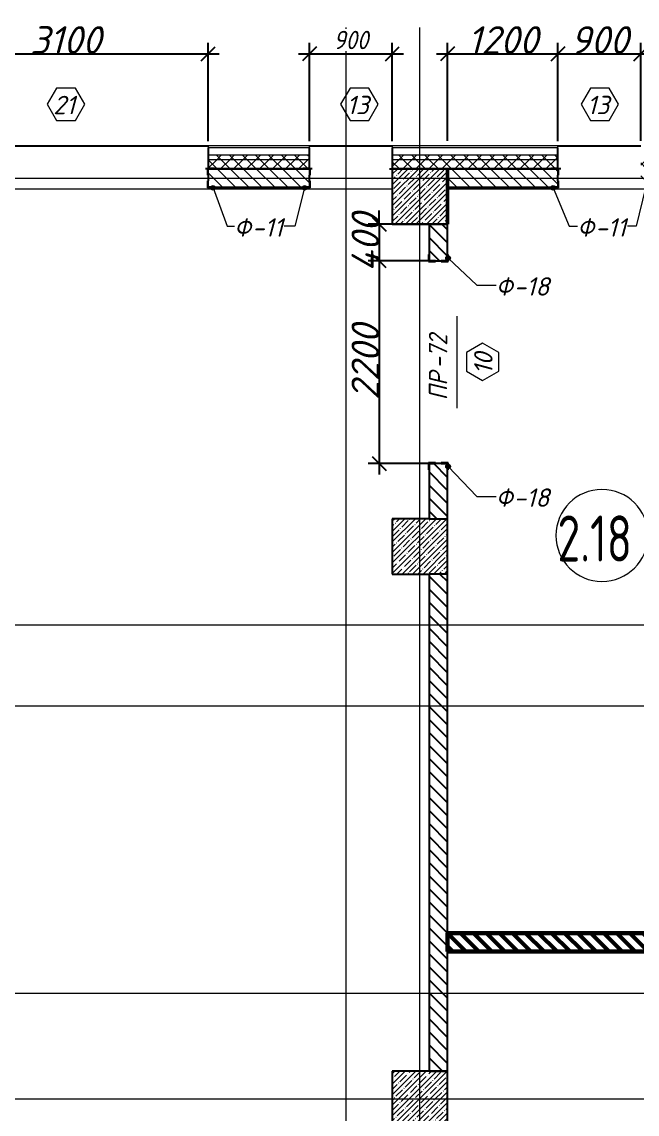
# Model space of a CAD drawing. Header units: millimetres. Extents: x 12986 to 523328, y -9759 to 30092.
# Drawn here: x 301232 to 307918, y 14069 to 25931 of the extents above; entities that cross this region are included whole.
import ezdxf

# ---------------------------------------------------------------- set-up
doc = ezdxf.new("R2010")
doc.units = ezdxf.units.MM
for name, color, linetype, lineweight in [('5) Блок ячеистый', 160, 'Continuous', 60), ('A-ANNO-DIMS', 7, 'Continuous', 9), ('A-AREA-IDEN', 7, 'Continuous', 9), ('A-DETL', 7, 'Continuous', 9), ('A-DETL-1', 7, 'Continuous', 50), ('A-DOOR-IDEN', 7, 'Continuous', 9), ('A-GENM-1', 7, 'Continuous', 25), ('A-GENM-IDEN', 7, 'Continuous', 9), ('A-GLAZ-IDEN', 7, 'Continuous', 9), ('A-WALL', 7, 'Continuous', 5), ('A-WALL-1', 7, 'Continuous', 25), ('A-WALL-FNSH-1', 7, 'Continuous', 9), ('A-WALL-FNSH-2', 7, 'Continuous', 5), ('A-WALL-PATT-1', 7, 'Continuous', 5), ('I-WALL', 7, 'Continuous', 5), ('S-COLS', 7, 'Continuous', 9), ('S-COLS-1', 7, 'Continuous', 5), ('S-COLS-2', 7, 'Continuous', 25), ('Оси-1', 7, 'Continuous', 20)]:
    doc.layers.add(name, color=color, linetype=linetype, lineweight=lineweight)
for name, color, linetype, lineweight, true_color in [('A-WALL-11', 7, 'Continuous', 13, 0x800000), ('A-WALL-2', 7, 'Continuous', 13, 0x000000), ('A-WALL-4', 7, 'Continuous', 25, 0x000000), ('A-WALL-PATT-2', 7, 'Continuous', 5, 0xce0000)]:
    doc.layers.add(name, color=color, linetype=linetype, lineweight=lineweight, true_color=true_color)
doc.styles.add('ISOCPEUR_I_2', font='isocpeui.ttf', dxfattribs={"height": 300})
doc.styles.add('ISOCPEUR_I_3', font='isocpeui.ttf', dxfattribs={"width": 0.9, "height": 200})
doc.styles.add('ISOCPEUR_I_4', font='isocpeui.ttf', dxfattribs={"width": 0.9, "height": 300})
doc.styles.add('СПДС', font='ГОСТ тип А.ttf', dxfattribs={"width": 0.9})
doc.dimstyles.new('ISO-2_0_0_9К_СРЕДНИЙ_2', dxfattribs={"dimscale": 304.8, "dimtxt": 199.196235, "dimasz": 0.492126, "dimexe": 0.393701, "dimexo": 0, "dimgap": 0, "dimtad": 1, "dimdec": 0, "dimzin": 0, "dimdsep": 46, "dimtxsty": 'ISOCPEUR_I_2', "dimblk1": 'OBLIQUE', "dimblk2": 'OBLIQUE', "dimsah": 1, "dimcen": 0.09, "dimdle": 0.393701, "dimazin": 0, "dimtfac": 1, "dimtdec": 4, "dimtix": 1, "dimtmove": 0, "dimatfit": 3, "dimfxl": 1, "dimtvp": 1, "dimtolj": 1, "dimtzin": 0, "dimarcsym": 2})
doc.dimstyles.new('ISO-2_0_0_9К_СРЕДНИЙ_ФОН_1', dxfattribs={"dimscale": 304.8, "dimtxt": 199.196235, "dimasz": 0.492126, "dimexe": 0.393701, "dimexo": 0, "dimgap": 0.164042, "dimtad": 1, "dimdec": 0, "dimdsep": 46, "dimtxsty": 'ISOCPEUR_I_3', "dimblk1": 'OBLIQUE', "dimblk2": 'OBLIQUE', "dimsah": 1, "dimcen": 0.09, "dimdle": 0.393701, "dimazin": 0, "dimtfac": 1, "dimtdec": 4, "dimtix": 1, "dimtmove": 0, "dimatfit": 3, "dimfxl": 1, "dimtvp": 1, "dimtfill": 1, "dimtolj": 1, "dimtzin": 0, "dimarcsym": 2})
pattern_1 = [(45, (239096.85, -2765.93), (-57.02463, 57.02463), []), (45, (239153.876, -2765.93), (-57.02463, 57.02463), [100.806, -20.161, 3.353, -16.808])]
pattern_2 = [(45, (239096.85, -2765.93), (-70.71068, 70.71068), []), (135, (239096.85, -2765.93), (-70.71068, -70.71068), [])]
pattern_3 = [(135, (239096.85, -2765.93), (-70.71068, -70.71068), [])]

# ---------------------------------------------------------------- blocks, each defined once
blk = doc.blocks.new('Колонна_Несущая_Прямоугольное сечение - 600х600-V13-АР1_1_Кладочный план 2 этажа')
at = {"layer": 'S-COLS-1'}
h = blk.add_hatch(dxfattribs=at)
h.set_pattern_fill('FP_18', color=256, style=0, pattern_type=2)
h.set_pattern_definition([(45, (-66460, -17000), (-57.02463, 57.02463), []), (45, (-66402.975, -17000), (-57.02463, 57.02463), [100.806, -20.161, 3.353, -16.808])])
h.paths.add_polyline_path([(-300, -300), (300, -300), (300, 300), (-300, 300), (-300, 239)], flags=0)
at = {"layer": 'S-COLS-2'}
for p, q in [((300, 300), (-300, 300)), ((-300, 300), (-300, -300)), ((300, -300), (300, 300)), ((-300, -300), (300, -300))]:
    blk.add_line(p, q, dxfattribs=at)
blk = doc.blocks.new('Фахверк_СКБ_Уголок - Ф-11_200х2500 h-28441216-АР1_1_Кладочный план 2 этажа')
at = {"layer": 'A-GENM-1'}
for p, q in [((200, 156), (125, 156)), ((125, 156), (125, 81)), ((131, 81), (131, 150)), ((131, 150), (200, 150)), ((200, 150), (200, 156)), ((125, 81), (131, 81)), ((131, 19), (125, 19)), ((125, 19), (125, -56)), ((131, -50), (131, 19)), ((125, -56), (200, -56)), ((200, -50), (131, -50)), ((200, -56), (200, -50))]:
    blk.add_line(p, q, dxfattribs=at)
blk = doc.blocks.new('Фахверк_СКБ_Уголок - Ф-18_200х3550 h-29129020-АР1_1_Кладочный план 2 этажа')
at = {"layer": 'A-GENM-1'}
for p, q in [((200, 156), (125, 156)), ((125, 156), (125, 81)), ((131, 81), (131, 150)), ((131, 150), (200, 150)), ((200, 150), (200, 156)), ((125, 81), (131, 81)), ((131, 19), (125, 19)), ((125, 19), (125, -56)), ((131, -50), (131, 19)), ((125, -56), (200, -56)), ((200, -50), (131, -50)), ((200, -56), (200, -50))]:
    blk.add_line(p, q, dxfattribs=at)
blk = doc.blocks.new('_Oblique')
at = {"color": 0, "linetype": 'ByBlock', "lineweight": -2}
blk.add_line((-0.5, -0.5), (0.5, 0.5), dxfattribs=at)
blk = doc.blocks.new('*D2300')
at = {"layer": 'A-ANNO-DIMS', "color": 0, "lineweight": -2, "transparency": 16777216}
for p, q in [((304357, 24634), (304357, 25704)), ((305257, 24634), (305257, 25704)), ((304237, 25584), (305377, 25584))]:
    blk.add_line(p, q, dxfattribs=at)
at = {"layer": 'Defpoints', "color": 0, "transparency": 16777216}
for p in [(305257, 25584), (304357, 24634), (305257, 24634)]:
    blk.add_point(p, dxfattribs=at)
at = {"layer": 'A-ANNO-DIMS', "color": 0, "lineweight": -2, "transparency": 16777216, "xscale": 150, "yscale": 150, "zscale": 150, "rotation": 180}
blk.add_blockref('_Oblique', (304357, 25584), dxfattribs=at)
at = {"layer": 'A-ANNO-DIMS', "color": 0, "lineweight": -2, "transparency": 16777216, "xscale": 150, "yscale": 150, "zscale": 150}
blk.add_blockref('_Oblique', (305257, 25584), dxfattribs=at)
at = {"layer": 'A-ANNO-DIMS', "color": 0, "transparency": 16777216, "insert": (304807, 25734), "char_height": 200, "width": 455.09, "attachment_point": 5, "style": 'ISOCPEUR_I_3', "bg_fill": 3, "box_fill_scale": 1.1, "bg_fill_color": 256, "bg_fill_true_color": 13158600, "bg_fill_transparency": 0}
blk.add_mtext('\\A1;900', dxfattribs=at)
blk = doc.blocks.new('*D2302')
at = {"layer": 'A-ANNO-DIMS', "color": 0, "lineweight": -2, "transparency": 16777216}
for p, q in [((300157, 24634), (300157, 25704)), ((303257, 24634), (303257, 25704)), ((300037, 25584), (303377, 25584))]:
    blk.add_line(p, q, dxfattribs=at)
at = {"layer": 'Defpoints', "color": 0, "transparency": 16777216}
for p in [(303257, 25584), (300157, 24634), (303257, 24634)]:
    blk.add_point(p, dxfattribs=at)
at = {"layer": 'A-ANNO-DIMS', "color": 0, "lineweight": -2, "transparency": 16777216, "xscale": 150, "yscale": 150, "zscale": 150, "rotation": 180}
blk.add_blockref('_Oblique', (300157, 25584), dxfattribs=at)
at = {"layer": 'A-ANNO-DIMS', "color": 0, "lineweight": -2, "transparency": 16777216, "xscale": 150, "yscale": 150, "zscale": 150}
blk.add_blockref('_Oblique', (303257, 25584), dxfattribs=at)
at = {"layer": 'A-ANNO-DIMS', "color": 0, "transparency": 16777216, "insert": (301707, 25734), "char_height": 300, "width": 560.81, "attachment_point": 5, "style": 'ISOCPEUR_I_2'}
blk.add_mtext('\\A1;3100', dxfattribs=at)
blk = doc.blocks.new('AAR_СКБ_Марка_Двери_Перемычка и проем - Марка перемычки и проема-25306769-АР1_1_Кладочный план 2 этажа')
at = {"layer": 'A-DOOR-IDEN'}
for p, q in [((-5, 0), (5, 0)), ((-0.97, -0.98), (-1.99, -2.75)), ((1.07, -0.98), (-0.97, -0.98)), ((2.09, -2.75), (1.07, -0.98)), ((-1.99, -2.75), (-0.97, -4.51)), ((1.07, -4.51), (2.09, -2.75)), ((-0.97, -4.51), (1.07, -4.51))]:
    blk.add_line(p, q, dxfattribs=at)
blk = doc.blocks.new('*D2494')
at = {"layer": 'A-ANNO-DIMS', "color": 0, "lineweight": -2, "transparency": 16777216}
for p, q in [((305857, 24637), (305857, 25704)), ((307057, 24634), (307057, 25704)), ((305737, 25584), (307177, 25584))]:
    blk.add_line(p, q, dxfattribs=at)
at = {"layer": 'Defpoints', "color": 0, "transparency": 16777216}
for p in [(307057, 25584), (305857, 24637), (307057, 24634)]:
    blk.add_point(p, dxfattribs=at)
at = {"layer": 'A-ANNO-DIMS', "color": 0, "lineweight": -2, "transparency": 16777216, "xscale": 150, "yscale": 150, "zscale": 150, "rotation": 180}
blk.add_blockref('_Oblique', (305857, 25584), dxfattribs=at)
at = {"layer": 'A-ANNO-DIMS', "color": 0, "lineweight": -2, "transparency": 16777216, "xscale": 150, "yscale": 150, "zscale": 150}
blk.add_blockref('_Oblique', (307057, 25584), dxfattribs=at)
at = {"layer": 'A-ANNO-DIMS', "color": 0, "transparency": 16777216, "insert": (306457, 25734), "char_height": 300, "width": 560.81, "attachment_point": 5, "style": 'ISOCPEUR_I_2'}
blk.add_mtext('\\A1;1200', dxfattribs=at)
blk = doc.blocks.new('*D2495')
at = {"layer": 'A-ANNO-DIMS', "color": 0, "lineweight": -2, "transparency": 16777216}
for p, q in [((307057, 24634), (307057, 25704)), ((307957, 24637), (307957, 25704)), ((306937, 25584), (308077, 25584))]:
    blk.add_line(p, q, dxfattribs=at)
at = {"layer": 'Defpoints', "color": 0, "transparency": 16777216}
for p in [(307957, 25584), (307057, 24634), (307957, 24637)]:
    blk.add_point(p, dxfattribs=at)
at = {"layer": 'A-ANNO-DIMS', "color": 0, "lineweight": -2, "transparency": 16777216, "xscale": 150, "yscale": 150, "zscale": 150, "rotation": 180}
blk.add_blockref('_Oblique', (307057, 25584), dxfattribs=at)
at = {"layer": 'A-ANNO-DIMS', "color": 0, "lineweight": -2, "transparency": 16777216, "xscale": 150, "yscale": 150, "zscale": 150}
blk.add_blockref('_Oblique', (307957, 25584), dxfattribs=at)
at = {"layer": 'A-ANNO-DIMS', "color": 0, "transparency": 16777216, "insert": (307507, 25734), "char_height": 300, "width": 455.09, "attachment_point": 5, "style": 'ISOCPEUR_I_2'}
blk.add_mtext('\\A1;900', dxfattribs=at)
blk = doc.blocks.new('*D2498')
at = {"layer": 'A-ANNO-DIMS', "color": 0, "lineweight": -2, "transparency": 16777216}
for p, q in [((305114, 23734), (305114, 23884)), ((305657, 23734), (304994, 23734)), ((305114, 23734), (305114, 23334)), ((305654, 23334), (304994, 23334)), ((305114, 23334), (305114, 23184))]:
    blk.add_line(p, q, dxfattribs=at)
at = {"layer": 'Defpoints', "color": 0, "transparency": 16777216}
for p in [(305657, 23734), (305114, 23334), (305654, 23334)]:
    blk.add_point(p, dxfattribs=at)
at = {"layer": 'A-ANNO-DIMS', "color": 0, "lineweight": -2, "transparency": 16777216, "xscale": 150, "yscale": 150, "zscale": 150}
for p, rotation in [((305114, 23734), 270), ((305114, 23334), 90)]:
    blk.add_blockref('_Oblique', p, dxfattribs=dict(at, rotation=rotation))
at = {"layer": 'A-ANNO-DIMS', "color": 0, "transparency": 16777216, "insert": (304964, 23534), "char_height": 300, "width": 473.47, "attachment_point": 5, "rotation": 90, "style": 'ISOCPEUR_I_2'}
blk.add_mtext('\\A1;400', dxfattribs=at)
blk = doc.blocks.new('*D2499')
at = {"layer": 'A-ANNO-DIMS', "color": 0, "lineweight": -2, "transparency": 16777216}
for p, q in [((305114, 23454), (305114, 21014)), ((305654, 23334), (304994, 23334)), ((305654, 21134), (304994, 21134))]:
    blk.add_line(p, q, dxfattribs=at)
at = {"layer": 'Defpoints', "color": 0, "transparency": 16777216}
for p in [(305654, 23334), (305114, 21134), (305654, 21134)]:
    blk.add_point(p, dxfattribs=at)
at = {"layer": 'A-ANNO-DIMS', "color": 0, "lineweight": -2, "transparency": 16777216, "xscale": 150, "yscale": 150, "zscale": 150}
for p, rotation in [((305114, 23334), 90), ((305114, 21134), 270)]:
    blk.add_blockref('_Oblique', p, dxfattribs=dict(at, rotation=rotation))
at = {"layer": 'A-ANNO-DIMS', "color": 0, "transparency": 16777216, "insert": (304964, 22234), "char_height": 300, "width": 606.78, "attachment_point": 5, "rotation": 90, "style": 'ISOCPEUR_I_2'}
blk.add_mtext('\\A1;2200', dxfattribs=at)
blk = doc.blocks.new('AAR_СКБ_Марка_Окна_Перемычка и проем - Марка проема-25443838-АР1_1_Кладочный план 2 этажа')
at = {"layer": 'A-GLAZ-IDEN'}
for p, q in [((-0.97, -0.98), (-1.99, -2.75)), ((1.07, -0.98), (-0.97, -0.98)), ((2.09, -2.75), (1.07, -0.98)), ((-1.99, -2.75), (-0.97, -4.51)), ((1.07, -4.51), (2.09, -2.75)), ((-0.97, -4.51), (1.07, -4.51))]:
    blk.add_line(p, q, dxfattribs=at)
blk = doc.blocks.new('Марка_Помещения - Номер-25198446-Объем проектирования 2 этажа')
at = {"layer": 'A-AREA-IDEN'}
for start, end in [(360, 180), (180, 360)]:
    blk.add_arc((0, 0), 2.5, start, end, dxfattribs=at)

msp = doc.modelspace()

# ---------------------------------------------------------------- hatches: boundary and pattern name
at = {"layer": '5) Блок ячеистый'}
h = msp.add_hatch(dxfattribs=at)
h.set_pattern_fill('FP_22', color=256, style=0, pattern_type=2)
h.set_pattern_definition(pattern_3)
h.paths.add_polyline_path([(312636.85081, 15834.06731), (312636.85081, 16034.06731), (305856.85081, 16034.06731), (305856.85081, 15834.06731), (311013.72581, 15834.06731)], flags=0)
at = {"layer": 'A-GENM-IDEN'}
h = msp.add_hatch(color=256, dxfattribs=at)
edge = h.paths.add_edge_path(flags=0)
edge.add_arc((303309.18416, 24128.06718), 25, 0, 360)
h = msp.add_hatch(color=256, dxfattribs=at)
edge = h.paths.add_edge_path(flags=0)
edge.add_arc((304304.51748, 24128.06718), 25, 0, 360)
h = msp.add_hatch(color=256, dxfattribs=at)
edge = h.paths.add_edge_path(flags=0)
edge.add_arc((307004.51752, 24128.06718), 25, 0, 360)
h = msp.add_hatch(color=256, dxfattribs=at)
edge = h.paths.add_edge_path(flags=0)
edge.add_arc((305862.85081, 23365.56718), 25, 0, 360)
h = msp.add_hatch(color=256, dxfattribs=at)
edge = h.paths.add_edge_path(flags=0)
edge.add_arc((305862.85081, 21102.56718), 25, 0, 360)
at = {"layer": 'A-WALL-11', "lineweight": 25}
h = msp.add_hatch(dxfattribs=at)
h.set_pattern_fill('FP_22', color=256, style=0, pattern_type=2)
h.set_pattern_definition(pattern_3)
h.paths.add_polyline_path([(305656.85081, 14534.06724), (305856.85081, 14534.06724), (305856.85081, 19934.06721), (305656.85081, 19934.06721), (305656.85081, 18754.79567)], flags=0)
h.paths.add_polyline_path([(305856.85081, 20534.06721), (305856.85081, 21134.06718), (305656.85081, 21134.06718), (305656.85081, 20534.06721)], flags=0)
h.paths.add_polyline_path([(305787.85081, 23334.06718), (305856.85081, 23334.06718), (305856.85081, 23734.06718), (305656.85081, 23734.06718), (305656.85081, 23334.06718), (305725.85081, 23334.06718)], flags=0)
at = {"layer": 'A-WALL-PATT-1'}
h = msp.add_hatch(dxfattribs=at)
h.set_pattern_fill('FP_11', color=256, style=0, pattern_type=2)
h.set_pattern_definition(pattern_2)
h.paths.add_polyline_path([(332256.85081, 24434.06718), (332256.85081, 24434.17153), (332097.32568, 24434.17153), (332097.32568, 24484.06718), (319446.85083, 24484.06718), (319446.85083, 24434.06718), (332256.76569, 24434.06718)], flags=0)
h.paths.add_polyline_path([(316946.85083, 24434.06718), (316946.85083, 24484.06718), (315446.85083, 24484.06718), (315446.85083, 24434.06718), (315610.52269, 24434.06718)], flags=0)
h.paths.add_polyline_path([(309906.85081, 24434.06718), (309906.85081, 24484.06718), (307956.85085, 24484.06718), (307956.85085, 24434.06718)], flags=0)
h.paths.add_polyline_path([(312006.85081, 24434.06718), (313346.85083, 24434.06718), (313346.85083, 24484.06718), (312006.85081, 24484.06718)], flags=0)
h.paths.add_polyline_path([(288757.13747, 24434.06718), (289857.04085, 24434.06718), (289857.04085, 24484.06718), (288757.13747, 24484.06718)], flags=0)
h.paths.add_polyline_path([(300156.85083, 24434.06718), (300156.85083, 24484.06718), (298956.85088, 24484.06718), (298956.85088, 24434.06718)], flags=0)
h.paths.add_polyline_path([(303256.85083, 24434.06718), (304356.85081, 24434.06718), (304356.85081, 24484.06718), (303256.85083, 24484.06718)], flags=0)
h.paths.add_polyline_path([(305256.85081, 24434.06718), (307056.85085, 24434.06718), (307056.85085, 24484.06718), (305256.85081, 24484.06718)], flags=0)
h.paths.add_polyline_path([(294106.72465, 24434.06718), (294106.72465, 24484.06718), (292957.04085, 24484.06718), (292957.04085, 24434.06718)], flags=0)
h.paths.add_polyline_path([(295006.72465, 24434.06718), (296256.85088, 24434.06718), (296256.85088, 24484.06718), (295006.72465, 24484.06718)], flags=0)
h.paths.add_polyline_path([(287857.13747, 24434.06718), (287857.13747, 24484.06718), (286756.85083, 24484.06718), (286756.85083, 24434.06718)], flags=0)
h.paths.add_polyline_path([(283432.94456, 24434.06718), (283656.85083, 24434.06718), (283656.85083, 24484.06718), (281156.85079, 24484.06718), (281156.85079, 24434.06718), (281900.67894, 24434.06718)], flags=0)
h = msp.add_hatch(dxfattribs=at)
h.set_pattern_fill('FP_11', color=256, style=0, pattern_type=2)
h.set_pattern_definition(pattern_2)
h.paths.add_polyline_path([(332156.85081, 24334.06718), (332156.85081, 24434.06718), (319446.85083, 24434.06718), (319446.85083, 24340.06718), (319515.85083, 24340.06718), (319515.85083, 24334.06718), (332082.37816, 24334.06718)], flags=0)
h.paths.add_polyline_path([(316877.85083, 24334.06718), (316877.85083, 24340.06718), (316946.85083, 24340.06718), (316946.85083, 24434.06718), (315446.85083, 24434.06718), (315446.85083, 24340.06718), (315515.85083, 24340.06718), (315515.85083, 24334.06718), (316346.85081, 24334.06718)], flags=0)
h.paths.add_polyline_path([(313277.85083, 24334.06718), (313277.85083, 24340.06718), (313346.85083, 24340.06718), (313346.85083, 24434.06718), (312006.85081, 24434.06718), (312006.85081, 24340.06718), (312075.85081, 24340.06718), (312075.85081, 24334.06718), (313136.85081, 24334.06718)], flags=0)
h.paths.add_polyline_path([(305856.85081, 24334.06718), (306987.85085, 24334.06718), (306987.85085, 24340.06718), (307056.85085, 24340.06718), (307056.85085, 24434.06718), (305256.85081, 24434.06718), (305256.85081, 24334.06718)], flags=0)
h.paths.add_polyline_path([(303325.85083, 24334.06718), (304287.85081, 24334.06718), (304287.85081, 24340.06718), (304356.85081, 24340.06718), (304356.85081, 24434.06718), (303256.85083, 24434.06718), (303256.85083, 24340.06718), (303325.85083, 24340.06718)], flags=0)
h.paths.add_polyline_path([(309406.85081, 24334.06718), (309906.85081, 24334.06718), (309906.85081, 24434.06718), (307956.85085, 24434.06718), (307956.85085, 24340.06718), (308025.85085, 24340.06718), (308025.85085, 24334.06718)], flags=0)
h.paths.add_polyline_path([(295075.72465, 24334.06718), (296187.85088, 24334.06718), (296187.85088, 24340.06718), (296256.85088, 24340.06718), (296256.85088, 24434.06718), (295006.72465, 24434.06718), (295006.72465, 24340.06718), (295075.72465, 24340.06718)], flags=0)
h.paths.add_polyline_path([(299256.85081, 24334.06718), (300087.85083, 24334.06718), (300087.85083, 24340.06718), (300156.85083, 24340.06718), (300156.85083, 24434.06718), (298956.85088, 24434.06718), (298956.85088, 24340.06718), (299025.85088, 24340.06718), (299025.85088, 24334.06718)], flags=0)
h.paths.add_polyline_path([(294037.72465, 24334.06718), (294037.74362, 24340.06718), (294106.72465, 24340.06718), (294106.72465, 24434.06718), (292957.04085, 24434.06718), (292957.04085, 24340.06718), (293026.04085, 24340.06718), (293026.04085, 24334.06718), (293856.85081, 24334.06724)], flags=0)
h.paths.add_polyline_path([(281156.85079, 24334.06718), (283587.85082, 24334.06718), (283587.85082, 24340.06713), (283656.85082, 24340.06713), (283656.85082, 24434.06718), (281156.85079, 24434.06718)], flags=0)
h.paths.add_polyline_path([(287857.13747, 24334.06718), (287856.85081, 24434.06718), (286756.85083, 24434.06718), (286756.85086, 24340.06713), (286825.85086, 24340.06713), (286825.85086, 24334.06718), (287856.85081, 24334.06724)], flags=0)
h.paths.add_polyline_path([(289562.00706, 24334.06718), (289788.04085, 24334.06718), (289788.04085, 24340.06718), (289857.04085, 24340.06718), (289857.04085, 24434.06718), (288757.13747, 24434.06718), (288757.1375, 24340.06718), (288826.1375, 24340.06718), (288826.1375, 24334.06718)], flags=0)
at = {"layer": 'A-WALL-PATT-2'}
h = msp.add_hatch(dxfattribs=at)
h.set_pattern_fill('FP_22', color=256, style=0, pattern_type=2)
h.set_pattern_definition(pattern_3)
h.paths.add_polyline_path([(303325.85083, 24134.06718), (304356.85081, 24134.06718), (304356.85081, 24334.06718), (303256.85083, 24334.06718), (303256.85083, 24134.06718)], flags=0)
h.paths.add_polyline_path([(300087.85083, 24134.06718), (300156.85083, 24134.06718), (300156.85083, 24334.06718), (299856.85081, 24334.06718), (299856.85081, 24134.06718)], flags=0)
h = msp.add_hatch(dxfattribs=at)
h.set_pattern_fill('FP_22', color=256, style=0, pattern_type=2)
h.set_pattern_definition(pattern_3)
h.paths.add_polyline_path([(307056.85085, 24134.06718), (307056.85085, 24334.06718), (305856.85081, 24334.06718), (305856.85081, 24134.06718), (306987.85085, 24134.06718)], flags=0)
h.paths.add_polyline_path([(308025.85085, 24134.06718), (309406.85081, 24134.06718), (309406.85081, 24334.06718), (307956.85085, 24334.06718), (307956.85085, 24134.06718)], flags=0)
at = {"layer": 'S-COLS-1'}
h = msp.add_hatch(dxfattribs=at)
h.set_pattern_fill('FP_7', color=256, style=0, pattern_type=2)
h.set_pattern_definition(pattern_1)
h.paths.add_polyline_path([(305256.85081, 23734.06718), (305856.85081, 23734.06718), (305856.85081, 24334.06718), (305256.85081, 24334.06718)], flags=0)
h = msp.add_hatch(dxfattribs=at)
h.set_pattern_fill('FP_7', color=256, style=0, pattern_type=2)
h.set_pattern_definition(pattern_1)
h.paths.add_polyline_path([(305256.85081, 19934.06721), (305856.85081, 19934.06721), (305856.85081, 20534.06721), (305256.85081, 20534.06721)], flags=0)

# ---------------------------------------------------------------- linework, layer by layer
at = {"layer": '5) Блок ячеистый'}
msp.add_lwpolyline([(305856.85081, 15834.06731), (312636.85081, 15834.06731), (312636.85081, 16034.06731), (305856.85081, 16034.06731)], close=True, dxfattribs=at)
at = {"layer": 'A-DETL'}
for p, q in [((304356.85081, 24484.06718), (303256.85083, 24484.06718)), ((307056.85085, 24484.06718), (305256.85081, 24484.06718))]:
    msp.add_line(p, q, dxfattribs=at)
at = {"layer": 'A-DETL-1'}
msp.add_line((305856.85081, 23734.06718), (305856.85081, 24334.06718), dxfattribs=at)
at = {"layer": 'A-GENM-IDEN'}
for p, q in [((303309.18416, 24128.06718), (303461.86271, 23710.48384)), ((304304.51748, 24128.06718), (304197.5222, 23710.48384)), ((307004.51752, 24128.06718), (307179.48195, 23710.48384)), ((308009.18419, 24128.06718), (307908.27529, 23710.48384)), ((303461.86271, 23710.48384), (303541.44959, 23710.48384)), ((304197.5222, 23710.48384), (304083.68408, 23710.48384)), ((307179.48195, 23710.48384), (307269.81312, 23710.48384)), ((307908.27529, 23710.48384), (307812.0476, 23710.48384)), ((305862.85081, 23365.56718), (306175.78039, 23069.73929)), ((306175.78039, 23069.73929), (306384.8976, 23069.73929)), ((305862.85081, 21102.56718), (306175.78039, 20776.44799)), ((306175.78039, 20776.44799), (306384.8976, 20776.44799))]:
    msp.add_line(p, q, dxfattribs=at)
for centre in [(303309.18416, 24128.06718), (304304.51748, 24128.06718), (307004.51752, 24128.06718), (305862.85081, 23365.56718), (305862.85081, 21102.56718)]:
    msp.add_circle(centre, 25, dxfattribs=at)
at = {"layer": 'A-WALL'}
for p, q in [((304356.85081, 24564.06718), (303256.85083, 24564.06718)), ((307056.85085, 24564.06718), (305256.85081, 24564.06718)), ((304356.85081, 24434.06718), (303256.85083, 24434.06718)), ((307056.85085, 24434.06718), (305256.85081, 24434.06718))]:
    msp.add_line(p, q, dxfattribs=at)
at = {"layer": 'A-WALL-1'}
for p, q in [((304287.85081, 24334.06718), (303325.85083, 24334.06718)), ((305856.85081, 24334.06718), (305856.85081, 24134.06718)), ((306987.85085, 24334.06718), (305856.85081, 24334.06718)), ((303256.85083, 24265.06718), (303256.85083, 24203.06718)), ((304356.85081, 24203.06718), (304356.85081, 24265.06718)), ((307056.85085, 24203.06718), (307056.85085, 24265.06718)), ((303325.85083, 24134.06718), (304287.85081, 24134.06718)), ((305856.85081, 24134.06718), (306987.85085, 24134.06718))]:
    msp.add_line(p, q, dxfattribs=at)
at = {"layer": 'A-WALL-11'}
for p, q in [((305856.85081, 23403.06718), (305856.85081, 23734.06718)), ((305856.85081, 20534.06721), (305856.85081, 21065.06718)), ((305656.85081, 19934.06721), (305656.85081, 14534.06724)), ((305856.85081, 16034.06731), (305856.85081, 19934.06721)), ((305856.85081, 14534.06724), (305856.85081, 15834.06731))]:
    msp.add_line(p, q, dxfattribs=at)
at = {"layer": 'A-WALL-11', "lineweight": 25}
for points in [[(305656.85081, 23334.06718), (305856.85081, 23334.06718), (305856.85081, 23734.06718), (305656.85081, 23734.06718)], [(305656.85081, 20534.06721), (305856.85081, 20534.06721), (305856.85081, 21134.06718), (305656.85081, 21134.06718)], [(305656.85081, 14534.06724), (305856.85081, 14534.06724), (305856.85081, 19934.06721), (305656.85081, 19934.06721)]]:
    msp.add_lwpolyline(points, close=True, dxfattribs=at)
at = {"layer": 'A-WALL-2'}
for p, q in [((305656.85081, 20534.06721), (305856.85081, 20534.06721)), ((305856.85081, 19934.06721), (305656.85081, 19934.06721))]:
    msp.add_line(p, q, dxfattribs=at)
at = {"layer": 'A-WALL-4'}
for p, q in [((300156.85083, 24584.06718), (303256.85083, 24584.06718)), ((303256.85083, 24564.06718), (303256.85083, 24340.06718)), ((304356.85081, 24584.06718), (305256.85081, 24584.06718)), ((304356.85081, 24340.06718), (304356.85081, 24564.06718)), ((305256.85081, 24564.06718), (305256.85081, 24334.06718)), ((307056.85085, 24584.06718), (307956.85085, 24584.06718)), ((307056.85085, 24340.06718), (307056.85085, 24564.06718)), ((303250.85083, 24334.06718), (303226.85083, 24334.06718)), ((303325.85083, 24334.06718), (304287.85081, 24334.06718)), ((304386.85081, 24334.06718), (304362.85081, 24334.06718)), ((305226.85081, 24334.06718), (306987.85085, 24334.06718)), ((307086.85085, 24334.06718), (307062.85085, 24334.06718))]:
    msp.add_line(p, q, dxfattribs=at)
at = {"layer": 'A-WALL-FNSH-1'}
for p, q in [((304356.85081, 24584.06718), (303256.85083, 24584.06718)), ((303256.85083, 24584.06718), (303256.85083, 24564.06718)), ((304356.85081, 24564.06718), (304356.85081, 24584.06718)), ((307056.85085, 24584.06718), (305256.85081, 24584.06718)), ((305256.85081, 24584.06718), (305256.85081, 24564.06718)), ((307056.85085, 24564.06718), (307056.85085, 24584.06718))]:
    msp.add_line(p, q, dxfattribs=at)
at = {"layer": 'A-WALL-FNSH-2'}
for p, q in [((305856.85081, 23734.06718), (305656.85081, 23734.06718)), ((305656.85081, 23734.06718), (305656.85081, 23403.06718)), ((305725.85081, 23334.06718), (305787.85081, 23334.06718)), ((305787.85081, 21134.06718), (305725.85081, 21134.06718)), ((305656.85081, 21065.06718), (305656.85081, 20534.06721)), ((312636.85081, 16034.06731), (305856.85081, 16034.06731)), ((305856.85081, 15834.06731), (312636.85081, 15834.06731))]:
    msp.add_line(p, q, dxfattribs=at)
at = {"layer": 'I-WALL'}
for p, q in [((303226.85083, 24334.06721), (303250.85083, 24334.06721)), ((304362.85081, 24334.06721), (304386.85081, 24334.06721)), ((305226.85081, 24334.06721), (305256.85081, 24334.06721)), ((307062.85085, 24334.06721), (307086.85085, 24334.06721)), ((305256.85081, 24114.06721), (299856.85081, 24114.06721)), ((309406.85081, 24114.06721), (305856.85081, 24114.06721))]:
    msp.add_line(p, q, dxfattribs=at)
at = {"layer": 'S-COLS'}
for p, q in [((305856.85081, 20534.06721), (305656.85081, 20534.06721)), ((305656.85081, 19934.06721), (305856.85081, 19934.06721))]:
    msp.add_line(p, q, dxfattribs=at)
at = {"layer": 'S-COLS-2'}
for p, q in [((305856.85081, 24334.06718), (305256.85081, 24334.06718)), ((305256.85081, 24334.06718), (305256.85081, 23734.06718)), ((305256.85081, 23734.06718), (305856.85081, 23734.06718)), ((305656.85081, 20534.06721), (305256.85081, 20534.06721)), ((305256.85081, 20534.06721), (305256.85081, 19934.06721)), ((305856.85081, 19934.06721), (305856.85081, 20534.06721)), ((305256.85081, 19934.06721), (305656.85081, 19934.06721))]:
    msp.add_line(p, q, dxfattribs=at)
at = {"layer": 'Оси-1'}
for p, q in [((304756.85078, -6915.9327), (304756.85078, 25871.01046)), ((305556.85078, -6915.9327), (305556.85078, 25871.01046)), ((234936.85079, 24234.06713), (365048.47884, 24234.06713)), ((234936.85079, 19384.06737), (365048.47884, 19384.06737)), ((234936.85079, 18504.0673), (365048.47884, 18504.0673)), ((234936.85079, 15384.06737), (365048.47884, 15384.06737)), ((234936.85079, 14234.06737), (365048.47884, 14234.06737))]:
    msp.add_line(p, q, dxfattribs=at)

# ---------------------------------------------------------------- block references
at = {"layer": 'A-AREA-IDEN', "xscale": 199.9999999999999, "yscale": 199.9999999999999, "zscale": 199.9999999999999}
msp.add_blockref('Марка_Помещения - Номер-25198446-Объем проектирования 2 этажа', (307535.16553, 20353.0351), dxfattribs=at)
at = {"layer": 'A-DOOR-IDEN', "xscale": 99.99999999999993, "yscale": 99.99999999999993, "zscale": 99.99999999999993, "rotation": 89.99999999999999}
msp.add_blockref('AAR_СКБ_Марка_Двери_Перемычка и проем - Марка перемычки и проема-25306769-АР1_1_Кладочный план 2 этажа', (305963.4882, 22234.06718), dxfattribs=at)
at = {"layer": 'A-GENM-1'}
msp.add_blockref('Фахверк_СКБ_Уголок - Ф-11_200х2500 h-28441216-АР1_1_Кладочный план 2 этажа', (303125.85083, 24184.06718), dxfattribs=at)
for name, p, rotation in [('Фахверк_СКБ_Уголок - Ф-11_200х2500 h-28441216-АР1_1_Кладочный план 2 этажа', (304487.85081, 24284.06718), 180), ('Фахверк_СКБ_Уголок - Ф-11_200х2500 h-28441216-АР1_1_Кладочный план 2 этажа', (307187.85085, 24284.06718), 180), ('Фахверк_СКБ_Уголок - Ф-18_200х3550 h-29129020-АР1_1_Кладочный план 2 этажа', (305806.85081, 23203.06718), 89.9999999999999), ('Фахверк_СКБ_Уголок - Ф-18_200х3550 h-29129020-АР1_1_Кладочный план 2 этажа', (305706.85081, 21265.06718), 269.9999999999999)]:
    msp.add_blockref(name, p, dxfattribs=dict(at, rotation=rotation))
at = {"layer": 'A-GLAZ-IDEN', "xscale": 99.99999999999993, "yscale": 99.99999999999993, "zscale": 99.99999999999993}
for p in [(301706.85083, 25310.46563), (307506.85085, 25310.46563)]:
    msp.add_blockref('AAR_СКБ_Марка_Окна_Перемычка и проем - Марка проема-25443838-АР1_1_Кладочный план 2 этажа', p, dxfattribs=at)
at = {"layer": 'S-COLS'}
msp.add_blockref('Колонна_Несущая_Прямоугольное сечение - 600х600-V13-АР1_1_Кладочный план 2 этажа', (305556.85081, 14234.06724), dxfattribs=at)

# ---------------------------------------------------------------- texts
at = {"layer": 'A-AREA-IDEN', "insert": (307051.39923, 20570.15371), "char_height": 500, "width": 1212.1515, "attachment_point": 1, "style": 'СПДС'}
msp.add_mtext('2.18', dxfattribs=at)
at = {"layer": 'A-DOOR-IDEN', "insert": (306146.12958, 22100.16865), "char_height": 200, "width": 274.177125, "attachment_point": 1, "rotation": 90, "style": 'ISOCPEUR_I_2'}
msp.add_mtext('10', dxfattribs=at)
at = {"layer": 'A-GENM-IDEN', "char_height": 200, "attachment_point": 1, "style": 'ISOCPEUR_I_2'}
for s, insert, width in [('\\fISOCPEUR|b0|i1|c204|p34|;\\W.9;Ф', (303541.44959, 23798.09842), 230.886), ('\\fISOCPEUR|b0|i1|c204|p34|;\\W.9;Ф', (303541.44959, 23798.09842), 230.886), ('-11', (303731.94959, 23798.09842), 389.620125), ('-11', (303731.94959, 23798.09842), 389.620125), ('\\fISOCPEUR|b0|i1|c204|p34|;\\W.9;Ф', (307269.81312, 23798.09842), 230.886), ('\\fISOCPEUR|b0|i1|c204|p34|;\\W.9;Ф', (307269.81312, 23798.09842), 230.886), ('-11', (307460.31312, 23798.09842), 389.620125), ('-11', (307460.31312, 23798.09842), 389.620125), ('\\fISOCPEUR|b0|i1|c204|p34|;\\W.9;Ф', (306384.8976, 23157.35387), 230.886), ('-18', (306575.3976, 23157.35387), 432.91125), ('\\fISOCPEUR|b0|i1|c204|p34|;\\W.9;Ф', (306384.8976, 20864.06258), 230.886), ('-18', (306575.3976, 20864.06258), 432.91125)]:
    msp.add_mtext(s, dxfattribs=dict(at, insert=insert, width=width))
at = {"layer": 'A-GENM-IDEN', "char_height": 200, "attachment_point": 1, "rotation": 90, "style": 'ISOCPEUR_I_4'}
for s, insert, width in [('-72', (305654.19934, 22165.74058), 529.11375), ('ПР', (305654.19934, 21821.78225), 416.8775)]:
    msp.add_mtext(s, dxfattribs=dict(at, insert=insert, width=width))
at = {"layer": 'A-GLAZ-IDEN', "char_height": 200, "width": 274.177125, "attachment_point": 1, "style": 'ISOCPEUR_I_2'}
for s, insert in [('21', (301572.9523, 25127.82425)), ('13', (307372.95233, 25127.82425))]:
    msp.add_mtext(s, dxfattribs=dict(at, insert=insert))

# ---------------------------------------------------------------- dimensions: what is measured, and where the dimension line sits
at = {"layer": 'A-ANNO-DIMS'}
for base, p1, p2, override, picture, middle in [((303256.85083, 25584.10444), (300156.85083, 24634.06718), (303256.85083, 24634.06718), {"dimpost": '<>', "dimfxl": 3100}, '*D2302', (301706.85083, 25734.10444)), ((307056.85085, 25584.10444), (305856.85081, 24637.11513), (307056.85085, 24634.06718), {"dimpost": '<>', "dimfxl": 1200.003912}, '*D2494', (306456.85083, 25734.10444)), ((307956.85085, 25584.10444), (307056.85085, 24634.06718), (307956.85085, 24637.11513), {"dimpost": '<>', "dimfxl": 900.005161}, '*D2495', (307506.85085, 25734.10444))]:
    dim = msp.add_linear_dim(base=base, p1=p1, p2=p2, dimstyle='ISO-2_0_0_9К_СРЕДНИЙ_2', override=override, dxfattribs=at)
    dim.commit()
    dim.dimension.update_dxf_attribs({"geometry": picture, "text_midpoint": middle})
for base, p1, p2, override, picture, middle in [((305114.40351, 23334.06718), (305656.85081, 23734.06718), (305653.80281, 23334.06718), {"dimpost": '<>', "dimfxl": 400.011611}, '*D2498', (304964.40351, 23534.06718)), ((305114.40351, 21134.06718), (305653.80281, 23334.06718), (305653.80281, 21134.06718), {"dimpost": '<>', "dimfxl": 2200}, '*D2499', (304964.40351, 22234.06718))]:
    dim = msp.add_linear_dim(base=base, p1=p1, p2=p2, angle=90, dimstyle='ISO-2_0_0_9К_СРЕДНИЙ_2', override=override, dxfattribs=at)
    dim.commit()
    dim.dimension.update_dxf_attribs({"geometry": picture, "text_midpoint": middle})

# ---------------------------------------------------------------- next in the draw order: dimensions: what is measured, and where the dimension line sits
dim = msp.add_linear_dim(base=(305256.85081, 25584.10444), p1=(304356.85081, 24634.06718), p2=(305256.85081, 24634.06718), dimstyle='ISO-2_0_0_9К_СРЕДНИЙ_ФОН_1', override={"dimpost": '<>', "dimfxl": 900}, dxfattribs=at)
dim.commit()
dim.dimension.update_dxf_attribs({"geometry": '*D2300', "text_midpoint": (304806.85081, 25734.10444)})

# ---------------------------------------------------------------- next in the draw order: block references
at = {"layer": 'A-GLAZ-IDEN', "xscale": 99.99999999999993, "yscale": 99.99999999999993, "zscale": 99.99999999999993}
msp.add_blockref('AAR_СКБ_Марка_Окна_Перемычка и проем - Марка проема-25443838-АР1_1_Кладочный план 2 этажа', (304894.84374, 25310.46563), dxfattribs=at)

# ---------------------------------------------------------------- next in the draw order: texts
at = {"layer": 'A-GLAZ-IDEN', "insert": (304760.94522, 25127.82425), "char_height": 200, "width": 274.177125, "attachment_point": 1, "style": 'ISOCPEUR_I_2'}
msp.add_mtext('13', dxfattribs=at)

doc.saveas('drawing.dxf')
